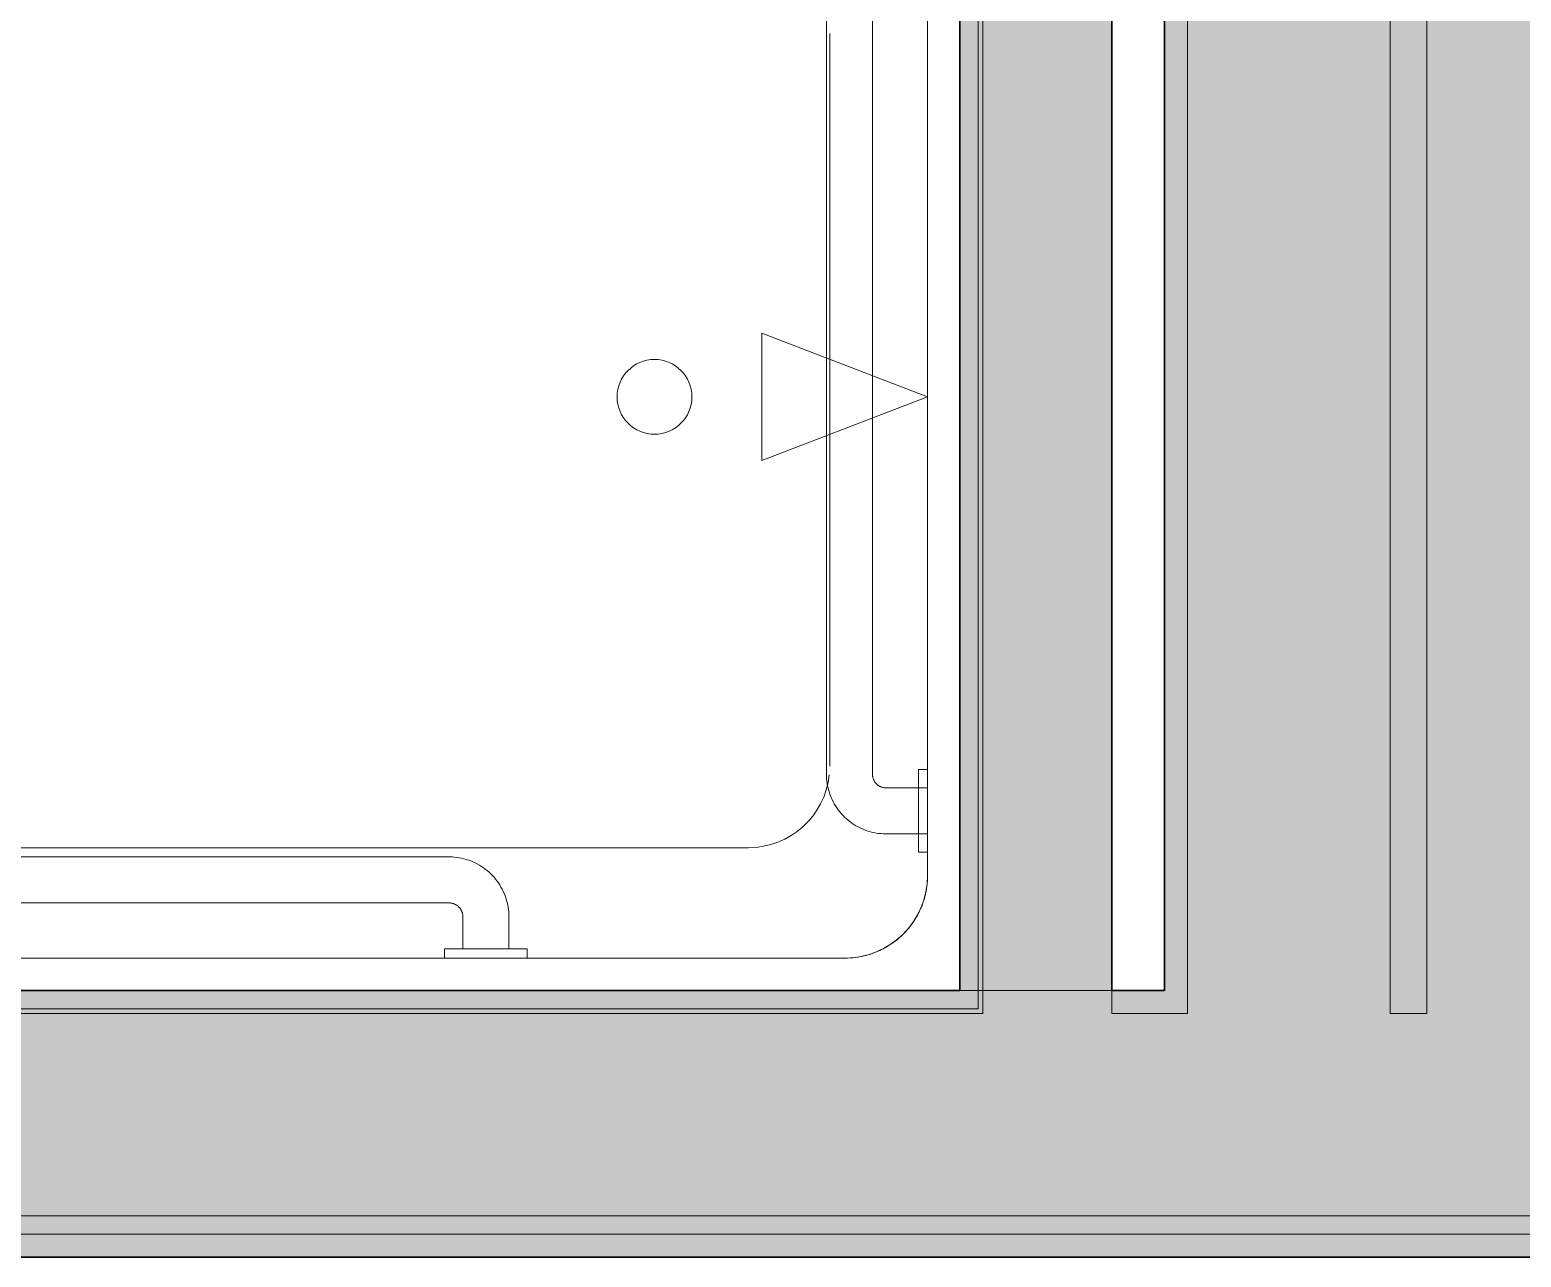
# Model space of a CAD drawing. Header units: inches. Extents: x 6 to 8416, y -388 to 6104.
# Drawn here: x 6522.59 to 6563.1, y 1568.94 to 1602.28 of the extents above; entities that cross this region are included whole.
import ezdxf

# ---------------------------------------------------------------- set-up
doc = ezdxf.new("R2010")
doc.units = ezdxf.units.IN
doc.header["$MEASUREMENT"] = 0
doc.linetypes.add('Dash 1_16_', pattern=[48, 24, -24])
for name, color, linetype, lineweight in [('A-GENM', 13, 'Continuous', 18), ('A-ROOM', 32, 'Continuous', 13), ('A-WALL', 113, 'Continuous', 25), ('A-WALL-PATT', 111, 'Continuous', 35), ('I-WALL', 2, 'Continuous', 25), ('P-SANR-FIXT', 6, 'Continuous', 18)]:
    doc.layers.add(name, color=color, linetype=linetype, lineweight=lineweight)

# ---------------------------------------------------------------- blocks, each defined once
blk = doc.blocks.new('z Nested-Shower Surround-Tub-Prefab - Variable-V581-LEVEL 3 - PLAN Copy 1 Copy 1')
at = {"layer": 'A-GENM'}
for p, q in [((60, 0), (0, 0)), ((0, 0), (0, -32)), ((0, -0.625), (0, 0)), ((0, -29.875), (0, -0.625)), ((56.25, -1.5), (3.75, -1.5)), ((3.75, -1.5), (56.25, -1.5)), ((56.25, -1.5), (3.75, -1.5)), ((1.5, -3.75), (1.5, -5.058)), ((1.5, -29.25), (1.5, -3.75)), ((1.5, -3.75), (1.5, -5.058)), ((53.877, -4.5), (6.371, -4.5)), ((1.5, -5.942), (1.5, -29.058)), ((1.5, -5.942), (1.5, -29.058)), ((4.159, -15.729), (4.159, -6.712)), ((4.159, -17.771), (4.159, -15.729)), ((4.159, -26.623), (4.159, -17.771))]:
    blk.add_line(p, q, dxfattribs=at)
at = {"layer": 'A-GENM', "lineweight": 9}
for p, q in [((60, 0), (0, 0)), ((0, 0), (0, -33)), ((0, -0.625), (0, 0)), ((0.125, -33), (0.125, -0.125)), ((0.125, -0.125), (59.875, -0.125)), ((0, -29.875), (0, -0.625)), ((0.125, -0.625), (0.125, -29.875))]:
    blk.add_line(p, q, dxfattribs=at)
at = {"layer": 'A-GENM'}
blk.add_circle((8.92, -16.75), 1.016, dxfattribs=at)
for centre, radius, start, end in [((3.75, -3.75), 2.25, 90, 180), ((3.75, -3.75), 2.25, 105, 110.0287), ((3.75, -3.75), 2.25, 105, 110.0287), ((3.75, -3.75), 2.25, 90, 105), ((3.75, -3.75), 2.25, 90, 105), ((3.75, -3.75), 2.25, 120, 135), ((3.75, -3.75), 2.25, 120, 135), ((3.75, -3.75), 2.25, 114.9713, 120), ((3.75, -3.75), 2.25, 114.9713, 120), ((3.75, -3.75), 2.25, 110.0287, 114.9713), ((3.75, -3.75), 2.25, 110.0287, 114.9713), ((3.75, -3.75), 2.25, 135, 150), ((3.75, -3.75), 2.25, 135, 150), ((3.75, -3.75), 2.25, 155.0287, 159.9713), ((3.75, -3.75), 2.25, 155.0287, 159.9713), ((3.75, -3.75), 2.25, 150, 155.0287), ((3.75, -3.75), 2.25, 150, 155.0287), ((3.75, -3.75), 2.25, 165, 180), ((3.75, -3.75), 2.25, 165, 180), ((3.75, -3.75), 2.25, 159.9713, 165), ((3.75, -3.75), 2.25, 159.9713, 165), ((6.371, -6.712), 2.212, 90, 173.9023)]:
    blk.add_arc(centre, radius, start, end, dxfattribs=at)
blk = doc.blocks.new('z Nested-Shower Grab Bars - Variable-V594-LEVEL 3 - PLAN Copy 1 Copy 1')
at = {"layer": 'A-GENM', "linetype": 'Dash 1_16_', "lineweight": 9}
for p, q in [((10.875, 0), (10.875, -0.25)), ((10.913, 0), (10.875, 0)), ((10.913, 0), (10.875, 0)), ((10.875, 0), (10.875, -0.25)), ((10.913, 0), (10.875, 0)), ((10.913, 0), (10.875, 0)), ((10.875, -0.25), (11.687, -0.25)), ((10.875, -0.25), (11.687, -0.25)), ((10.875, -0.25), (11.687, -0.25)), ((10.875, -0.25), (13.125, -0.25)), ((11.026, 0), (10.913, 0)), ((11.026, 0), (10.913, 0)), ((11.026, 0), (10.913, 0)), ((11.026, 0), (10.913, 0)), ((11.205, 0), (11.026, 0)), ((11.205, 0), (11.026, 0)), ((11.205, 0), (11.026, 0)), ((11.205, 0), (11.026, 0)), ((11.438, 0), (11.205, 0)), ((11.438, 0), (11.205, 0)), ((11.438, 0), (11.205, 0)), ((11.438, 0), (11.205, 0)), ((11.375, -0.25), (11.375, -1.125)), ((11.688, -0.25), (11.375, -0.25)), ((11.688, -0.25), (11.375, -0.25)), ((11.375, -0.25), (11.375, -1.125)), ((12.625, -0.25), (11.375, -0.25)), ((11.688, -0.25), (11.375, -0.25)), ((11.709, 0), (11.438, 0)), ((11.709, 0), (11.438, 0)), ((11.709, 0), (11.438, 0)), ((11.709, 0), (11.438, 0)), ((11.838, -0.25), (11.688, -0.25)), ((12.313, -0.25), (11.688, -0.25)), ((11.838, -0.25), (11.688, -0.25)), ((12, 0), (11.709, 0)), ((12, 0), (11.709, 0)), ((12, 0), (11.709, 0)), ((12, 0), (11.709, 0)), ((12, -0.25), (11.838, -0.25)), ((12, -0.25), (11.838, -0.25)), ((12.291, 0), (12, 0)), ((12.291, 0), (12, 0)), ((12.291, 0), (12, 0)), ((12.291, 0), (12, 0)), ((12.162, -0.25), (12, -0.25)), ((12.162, -0.25), (12, -0.25)), ((12.313, -0.25), (12.162, -0.25)), ((12.313, -0.25), (12.162, -0.25)), ((12.563, 0), (12.291, 0)), ((12.563, 0), (12.291, 0)), ((12.563, 0), (12.291, 0)), ((12.563, 0), (12.291, 0)), ((12.313, -0.25), (13.125, -0.25)), ((12.313, -0.25), (13.125, -0.25)), ((12.625, -0.25), (12.313, -0.25)), ((12.625, -0.25), (12.313, -0.25)), ((12.313, -0.25), (13.125, -0.25)), ((12.625, -0.25), (12.313, -0.25)), ((12.795, 0), (12.563, 0)), ((12.795, 0), (12.563, 0)), ((12.795, 0), (12.563, 0)), ((12.795, 0), (12.563, 0)), ((12.625, -1.125), (12.625, -0.25)), ((12.625, -1.125), (12.625, -0.25)), ((12.974, 0), (12.795, 0)), ((12.974, 0), (12.795, 0)), ((12.974, 0), (12.795, 0)), ((12.974, 0), (12.795, 0)), ((13.087, 0), (12.974, 0)), ((13.087, 0), (12.974, 0)), ((13.087, 0), (12.974, 0)), ((13.087, 0), (12.974, 0)), ((13.125, 0), (13.087, 0)), ((13.125, 0), (13.087, 0)), ((13.125, 0), (13.087, 0)), ((13.125, 0), (13.087, 0)), ((13.125, -0.25), (13.125, 0)), ((13.125, -0.25), (13.125, 0)), ((35, -1.5), (13, -1.5)), ((35, -1.5), (13, -1.5)), ((13, -2.75), (35, -2.75)), ((13, -2.75), (35, -2.75)), ((0.25, -2.875), (0, -2.875)), ((0, -2.875), (0, -2.913)), ((0, -2.875), (0, -2.913)), ((0, -2.913), (0, -3.026)), ((0, -2.913), (0, -3.026)), ((0, -3.026), (0, -3.205)), ((0, -3.026), (0, -3.205)), ((0, -3.205), (0, -3.438)), ((0, -3.205), (0, -3.438)), ((0.25, -3.438), (0.25, -2.875)), ((0.25, -5.125), (0.25, -2.875)), ((1.125, -3.375), (0, -3.375)), ((0, -3.375), (0, -3.396)), ((0, -3.375), (0, -3.396)), ((0, -3.396), (0, -3.459)), ((0, -3.396), (0, -3.459)), ((0, -3.438), (0, -3.709)), ((0, -3.459), (0, -3.558)), ((0, -3.459), (0, -3.558)), ((0, -3.558), (0, -3.688)), ((0, -3.558), (0, -3.838)), ((0, -3.688), (0, -3.838)), ((0, -3.709), (0, -4)), ((0, -3.709), (0, -4)), ((0, -3.838), (0, -4)), ((0, -3.838), (0, -3.842)), ((0, -3.842), (0, -4.442)), ((0, -4), (0, -4.291)), ((0, -4), (0, -4.162)), ((0.25, -4), (0.25, -3.709)), ((0, -4.162), (0, -4.313)), ((0, -4.291), (0, -4.563)), ((0, -4.313), (0, -4.442)), ((0, -4.442), (0, -4.541)), ((0, -4.442), (0, -4.541)), ((0, -4.541), (0, -4.604)), ((0, -4.541), (0, -4.604)), ((0, -4.563), (0, -4.795)), ((0, -4.563), (0, -4.795)), ((0, -4.604), (0, -4.625)), ((0, -4.604), (0, -4.625)), ((0, -4.625), (1.125, -4.625)), ((0, -4.795), (0, -4.974)), ((0, -4.795), (0, -4.974)), ((0.25, -5.125), (0.25, -4.563)), ((0, -4.974), (0, -5.087)), ((0, -4.974), (0, -5.087)), ((0, -5.087), (0, -5.125)), ((0, -5.087), (0, -5.125)), ((0, -5.125), (0.25, -5.125)), ((1.5, -5), (1.5, -14.674)), ((2.75, -14.194), (2.75, -5)), ((2.75, -16.306), (2.75, -14.194)), ((1.5, -14.674), (1.5, -15.826)), ((1.5, -15.826), (1.5, -27)), ((2.75, -27), (2.75, -16.306))]:
    blk.add_line(p, q, dxfattribs=at)
at = {"layer": 'A-GENM', "linetype": 'Dash 1_16_', "lineweight": 9, "flags": 128}
for points in [[(11.375, -1.125), (11.376, -1.19), (11.38, -1.255), (11.387, -1.32), (11.396, -1.384), (11.407, -1.448), (11.422, -1.511), (11.438, -1.574), (11.457, -1.636), (11.479, -1.697), (11.503, -1.758), (11.53, -1.817), (11.559, -1.875), (11.59, -1.932), (11.623, -1.988), (11.659, -2.043), (11.697, -2.095), (11.736, -2.147), (11.778, -2.197), (11.822, -2.244), (11.868, -2.291), (11.915, -2.335), (11.965, -2.377), (12.016, -2.418), (12.068, -2.456), (12.122, -2.492), (12.177, -2.526), (12.234, -2.558), (12.292, -2.588), (12.351, -2.615), (12.411, -2.64), (12.472, -2.662), (12.534, -2.682), (12.597, -2.699), (12.66, -2.714), (12.724, -2.726), (12.788, -2.736), (12.853, -2.743), (12.917, -2.748), (12.982, -2.75), (13, -2.75)], [(11.375, -1.125), (11.376, -1.19), (11.38, -1.255), (11.387, -1.32), (11.396, -1.384), (11.407, -1.448), (11.422, -1.511), (11.438, -1.574), (11.457, -1.636), (11.479, -1.697), (11.503, -1.758), (11.53, -1.817), (11.559, -1.875), (11.59, -1.932), (11.623, -1.988), (11.659, -2.043), (11.697, -2.095), (11.736, -2.147), (11.778, -2.197), (11.822, -2.244), (11.868, -2.291), (11.915, -2.335), (11.965, -2.377), (12.016, -2.418), (12.068, -2.456), (12.122, -2.492), (12.177, -2.526), (12.234, -2.558), (12.292, -2.588), (12.351, -2.615), (12.411, -2.64), (12.472, -2.662), (12.534, -2.682), (12.597, -2.699), (12.66, -2.714), (12.724, -2.726), (12.788, -2.736), (12.853, -2.743), (12.917, -2.748), (12.982, -2.75), (13, -2.75)], [(13, -1.5), (12.985, -1.5), (12.97, -1.499), (12.955, -1.497), (12.94, -1.495), (12.925, -1.493), (12.911, -1.489), (12.896, -1.485), (12.882, -1.481), (12.868, -1.476), (12.854, -1.47), (12.84, -1.464), (12.827, -1.458), (12.814, -1.45), (12.801, -1.443), (12.788, -1.435), (12.776, -1.426), (12.764, -1.417), (12.753, -1.407), (12.742, -1.397), (12.731, -1.386), (12.721, -1.375), (12.711, -1.364), (12.702, -1.352), (12.693, -1.34), (12.684, -1.328), (12.677, -1.315), (12.669, -1.302), (12.662, -1.288), (12.656, -1.275), (12.65, -1.261), (12.645, -1.247), (12.641, -1.233), (12.637, -1.218), (12.633, -1.203), (12.63, -1.189), (12.628, -1.174), (12.627, -1.159), (12.625, -1.144), (12.625, -1.129), (12.625, -1.125)], [(13, -1.5), (12.985, -1.5), (12.97, -1.499), (12.955, -1.497), (12.94, -1.495), (12.925, -1.493), (12.911, -1.489), (12.896, -1.485), (12.882, -1.481), (12.868, -1.476), (12.854, -1.47), (12.84, -1.464), (12.827, -1.458), (12.814, -1.45), (12.801, -1.443), (12.788, -1.435), (12.776, -1.426), (12.764, -1.417), (12.753, -1.407), (12.742, -1.397), (12.731, -1.386), (12.721, -1.375), (12.711, -1.364), (12.702, -1.352), (12.693, -1.34), (12.684, -1.328), (12.677, -1.315), (12.669, -1.302), (12.662, -1.288), (12.656, -1.275), (12.65, -1.261), (12.645, -1.247), (12.641, -1.233), (12.637, -1.218), (12.633, -1.203), (12.63, -1.189), (12.628, -1.174), (12.627, -1.159), (12.625, -1.144), (12.625, -1.129), (12.625, -1.125)], [(2.75, -5), (2.749, -4.935), (2.745, -4.87), (2.738, -4.805), (2.729, -4.741), (2.718, -4.677), (2.703, -4.614), (2.687, -4.551), (2.668, -4.489), (2.646, -4.428), (2.622, -4.367), (2.595, -4.308), (2.566, -4.25), (2.535, -4.193), (2.502, -4.137), (2.466, -4.082), (2.428, -4.03), (2.389, -3.978), (2.347, -3.928), (2.303, -3.881), (2.257, -3.834), (2.21, -3.79), (2.16, -3.748), (2.109, -3.707), (2.057, -3.669), (2.003, -3.633), (1.948, -3.599), (1.891, -3.567), (1.833, -3.537), (1.774, -3.51), (1.714, -3.485), (1.653, -3.463), (1.591, -3.443), (1.528, -3.426), (1.465, -3.411), (1.401, -3.399), (1.337, -3.389), (1.272, -3.382), (1.208, -3.377), (1.143, -3.375), (1.125, -3.375)], [(1.125, -4.625), (1.14, -4.625), (1.155, -4.626), (1.17, -4.628), (1.185, -4.63), (1.2, -4.632), (1.214, -4.636), (1.229, -4.64), (1.243, -4.644), (1.257, -4.649), (1.271, -4.655), (1.285, -4.661), (1.298, -4.667), (1.311, -4.675), (1.324, -4.682), (1.337, -4.69), (1.349, -4.699), (1.361, -4.708), (1.372, -4.718), (1.383, -4.728), (1.394, -4.739), (1.404, -4.75), (1.414, -4.761), (1.423, -4.773), (1.432, -4.785), (1.441, -4.797), (1.448, -4.81), (1.456, -4.823), (1.463, -4.837), (1.469, -4.85), (1.475, -4.864), (1.48, -4.878), (1.484, -4.892), (1.488, -4.907), (1.492, -4.922), (1.495, -4.936), (1.497, -4.951), (1.498, -4.966), (1.5, -4.981), (1.5, -4.996), (1.5, -5)]]:
    blk.add_lwpolyline(points, dxfattribs=at)
blk = doc.blocks.new('z Nested-Shower Fixtures - Variable-2223649-LEVEL 3 - PLAN Copy 1 Copy 1')
at = {"layer": 'P-SANR-FIXT'}
for p, q in [((4.5, 1.727), (0, 0)), ((4.5, -1.727), (4.5, 1.727)), ((0, 0), (4.5, -1.727))]:
    blk.add_line(p, q, dxfattribs=at)

msp = doc.modelspace()

# ---------------------------------------------------------------- hatches: boundary and pattern name
at = {"layer": 'A-WALL-PATT'}
msp.add_hatch(color=10, dxfattribs=at).paths.add_polyline_path([(6553.41533733, 1576.18577679), (6554.04033733, 1576.18577679), (6554.04033733, 1698.68577679), (6553.41533733, 1698.68577679), (6553.41533733, 1590.74356081)])
at = {"layer": 'A-WALL-PATT', "lineweight": 25, "transparency": 33554560}
msp.add_hatch(color=10, dxfattribs=at).paths.add_polyline_path([(6547.85283733, 1576.18577679), (6548.47783733, 1576.18577679), (6548.47783733, 1608.93577679), (6547.85283733, 1608.93577679), (6547.85283733, 1580.90268581)])
at = {"layer": 'A-WALL-PATT'}
h = msp.add_hatch(color=10, dxfattribs=at)
h.paths.add_polyline_path([(7615.29803685, 1575.56077679), (7653.66533733, 1575.56077679), (7653.66533733, 1576.18577679), (7160.10283733, 1576.18577679), (7160.10283733, 1575.56077679), (7598.42678685, 1575.56077679)])
h.paths.add_polyline_path([(7657.16533733, 1575.56077679), (7659.79033733, 1575.56077679), (7659.79033733, 1576.18577679), (7657.16533733, 1576.18577679)])
h.paths.add_polyline_path([(7124.10283733, 1575.56077679), (7124.10283733, 1576.18577679), (6928.04033733, 1576.18577679), (6928.04033733, 1575.56077679), (7109.16053685, 1575.56077679)])
h.paths.add_polyline_path([(6916.04033733, 1575.56077679), (6916.04033733, 1576.18577679), (6716.60283733, 1576.18577679), (6716.60283733, 1575.56077679), (6906.70553685, 1575.56077679)])
h.paths.add_polyline_path([(6670.50803685, 1575.56077679), (6680.60283733, 1575.56077679), (6680.60283733, 1576.18577679), (6566.04033733, 1576.18577679), (6566.04033733, 1575.56077679), (6636.76553685, 1575.56077679)])
h.paths.add_polyline_path([(6554.04033733, 1575.56077679), (6554.04033733, 1576.18577679), (6551.97783733, 1576.18577679), (6551.97783733, 1575.56077679), (6552.40928685, 1575.56077679)])
h.paths.add_polyline_path([(6548.47783733, 1575.56077679), (6548.47783733, 1576.18577679), (6054.91533733, 1576.18577679), (6054.91533733, 1575.56077679), (6535.53803685, 1575.56077679)])
h.paths.add_polyline_path([(6018.91533733, 1575.56077679), (6018.91533733, 1576.18577679), (5823.29033733, 1576.18577679), (5823.29033733, 1575.56077679), (5894.43053685, 1575.56077679)])
h.paths.add_polyline_path([(5810.07428685, 1575.56077679), (5810.79033733, 1575.56077679), (5810.79033733, 1576.18577679), (5537.91533733, 1576.18577679), (5537.91533733, 1575.56077679), (5793.20303685, 1575.56077679)])
h.paths.add_polyline_path([(5448.79033733, 1575.56077679), (5501.91533733, 1575.56077679), (5501.91533733, 1576.18577679), (5448.16533733, 1576.18577679), (5448.16533733, 1575.56077679)])
at = {"layer": 'A-WALL-PATT', "lineweight": 25}
h = msp.add_hatch(color=10, dxfattribs=at)
h.paths.add_polyline_path([(7649.04053685, 1568.93577679), (7649.79033733, 1568.93577679), (7649.79033733, 1569.56077679), (7160.10283733, 1569.56077679), (7160.10283733, 1568.93577679), (7615.29803685, 1568.93577679)])
h.paths.add_polyline_path([(7666.41533733, 1568.93577679), (7666.41533733, 1569.56077679), (7656.41533733, 1569.56077679), (7656.41533733, 1568.93577679), (7665.91178685, 1568.93577679)])
h.paths.add_polyline_path([(7124.10283733, 1568.93577679), (7124.10283733, 1569.56077679), (6716.60283733, 1569.56077679), (6716.60283733, 1568.93577679), (7109.16053685, 1568.93577679)])
h.paths.add_polyline_path([(6670.50803685, 1568.93577679), (6680.60283733, 1568.93577679), (6680.60283733, 1569.56077679), (6054.91533733, 1569.56077679), (6054.91533733, 1568.93577679), (6636.76553685, 1568.93577679)])
h.paths.add_polyline_path([(6018.91533733, 1568.93577679), (6018.91533733, 1569.56077679), (5537.91533733, 1569.56077679), (5537.91533733, 1568.93577679), (5894.43053685, 1568.93577679)])
h.paths.add_polyline_path([(5501.91533733, 1568.93577679), (5501.91533733, 1569.56077679), (5454.79033733, 1569.56077679), (5454.79033733, 1568.93577679), (5489.52053685, 1568.93577679)])
at = {"layer": 'I-WALL'}
for points in [[(6554.04033733, 1575.56077679), (6559.54033733, 1575.56077679), (6559.54033733, 1698.68577679), (6554.04033733, 1698.68577679), (6554.04033733, 1576.18577679)], [(6559.54033733, 1575.56077679), (6560.54033733, 1575.56077679), (6560.54033733, 1698.68577679), (6559.54033733, 1698.68577679), (6559.54033733, 1576.18577679)], [(6566.04033733, 1575.56077679), (6566.04033733, 1698.68577679), (6560.54033733, 1698.68577679), (6560.54033733, 1575.56077679)]]:
    msp.add_hatch(color=10, dxfattribs=at).paths.add_polyline_path(points)
at = {"layer": 'I-WALL', "transparency": 33554560}
msp.add_hatch(color=10, dxfattribs=at).paths.add_polyline_path([(6548.47783733, 1575.56077679), (6551.97783733, 1575.56077679), (6551.97783733, 1605.43577679), (6548.47783733, 1605.43577679), (6548.47783733, 1576.18577679)])
at = {"layer": 'I-WALL'}
h = msp.add_hatch(color=10, dxfattribs=at)
h.paths.add_polyline_path([(7655.79033733, 1570.06077679), (7665.29033733, 1570.06077679), (7665.29033733, 1575.56077679), (7160.10283733, 1575.56077679), (7160.10283733, 1570.06077679), (7650.29033733, 1570.06077679)])
h.paths.add_polyline_path([(7124.10283733, 1570.06077679), (7124.10283733, 1575.56077679), (6716.60283733, 1575.56077679), (6716.60283733, 1570.06077679), (7109.16053685, 1570.06077679)])
h.paths.add_polyline_path([(6670.50803685, 1570.06077679), (6680.60283733, 1570.06077679), (6680.60283733, 1575.56077679), (6054.91533733, 1575.56077679), (6054.91533733, 1570.06077679), (6636.76553685, 1570.06077679)])
h.paths.add_polyline_path([(6018.91533733, 1570.06077679), (6018.91533733, 1575.56077679), (5537.91533733, 1575.56077679), (5537.91533733, 1570.06077679), (5894.43053685, 1570.06077679)])
h.paths.add_polyline_path([(5489.52053685, 1570.06077679), (5501.91533733, 1570.06077679), (5501.91533733, 1575.56077679), (5448.79033733, 1575.56077679), (5448.79033733, 1570.06077679), (5455.77803685, 1570.06077679)])
h = msp.add_hatch(color=10, dxfattribs=at)
h.paths.add_polyline_path([(7665.79033733, 1569.56077679), (7665.79033733, 1570.06077679), (7655.79033733, 1570.06077679), (7655.79033733, 1569.56077679), (7656.41533733, 1569.56077679)])
h.paths.add_polyline_path([(7649.04053685, 1569.56077679), (7650.29033733, 1569.56077679), (7650.29033733, 1570.06077679), (7160.10283733, 1570.06077679), (7160.10283733, 1569.56077679), (7615.29803685, 1569.56077679)])
h.paths.add_polyline_path([(7124.10283733, 1569.56077679), (7124.10283733, 1570.06077679), (6716.60283733, 1570.06077679), (6716.60283733, 1569.56077679), (7109.16053685, 1569.56077679)])
h.paths.add_polyline_path([(6680.60283733, 1569.56077679), (6680.60283733, 1570.06077679), (6054.91533733, 1570.06077679), (6054.91533733, 1569.56077679), (6670.50803685, 1569.56077679)])
h.paths.add_polyline_path([(6018.91533733, 1569.56077679), (6018.91533733, 1570.06077679), (5537.91533733, 1570.06077679), (5537.91533733, 1569.56077679), (5894.43053685, 1569.56077679)])
h.paths.add_polyline_path([(5455.77803685, 1569.56077679), (5501.91533733, 1569.56077679), (5501.91533733, 1570.06077679), (5454.29033733, 1570.06077679), (5454.29033733, 1569.56077679), (5454.79033733, 1569.56077679)])

# ---------------------------------------------------------------- linework, layer by layer
at = {"layer": 'A-ROOM', "lineweight": 9, "flags": 128}
msp.add_lwpolyline([(5823.91533733, 1576.18577679), (6553.41533733, 1576.18577679), (6553.41533733, 1698.68577679), (6554.91533733, 1698.68577679), (6554.91533733, 1861.31077679), (5855.19658733, 1861.31077679), (5821.91533733, 1861.31077679), (5821.91533733, 1734.18577679), (5823.91533733, 1734.18577679)], close=True, dxfattribs=at)
msp.add_lwpolyline([(7649.16533733, 1568.93577679), (6922.04033733, 1568.93577679), (6676.66564332, 1568.93577679), (6671.79003134, 1568.93577679), (6560.04033733, 1568.93577679), (5817.04033733, 1568.93577679), (5455.41533733, 1568.93577679)], dxfattribs=at)
at = {"layer": 'A-WALL', "lineweight": 9}
for p, q in [((6559.54033733, 1861.31077679), (6559.54033733, 1575.56077679)), ((6560.54033733, 1861.31077679), (6560.54033733, 1575.56077679)), ((6554.04033733, 1698.68577679), (6554.04033733, 1575.56077679)), ((6548.47783733, 1575.56077679), (6548.47783733, 1608.93577679)), ((6551.97783733, 1576.18577679), (6551.97783733, 1575.56077679)), ((6548.47783733, 1575.56077679), (6054.91533733, 1575.56077679)), ((6554.04033733, 1575.56077679), (6551.97783733, 1575.56077679)), ((6560.54033733, 1575.56077679), (6559.54033733, 1575.56077679)), ((6680.60283733, 1570.06077679), (6054.91533733, 1570.06077679)), ((6680.60283733, 1569.56077679), (6054.91533733, 1569.56077679))]:
    msp.add_line(p, q, dxfattribs=at)
at = {"layer": 'I-WALL', "lineweight": 35}
for p, q in [((6553.41533733, 1698.68577679), (6553.41533733, 1576.18577679)), ((6547.85283733, 1609.56077679), (6547.85283733, 1576.18577679)), ((6551.97783733, 1576.18577679), (6551.97783733, 1605.43577679)), ((6547.85283733, 1576.18577679), (6054.91533733, 1576.18577679)), ((6553.41533733, 1576.18577679), (6551.97783733, 1576.18577679)), ((6054.91533733, 1568.93577679), (6680.60283733, 1568.93577679))]:
    msp.add_line(p, q, dxfattribs=at)

# ---------------------------------------------------------------- block references
at = {"layer": 'A-GENM', "lineweight": 9, "rotation": 180}
msp.add_blockref('z Nested-Shower Surround-Tub-Prefab - Variable-V581-LEVEL 3 - PLAN Copy 1 Copy 1', (6548.47783733, 1575.56077679), dxfattribs=at)
at = {"layer": 'A-GENM', "linetype": 'Dash 1_16_', "lineweight": 9, "rotation": 180}
msp.add_blockref('z Nested-Shower Grab Bars - Variable-V594-LEVEL 3 - PLAN Copy 1 Copy 1', (6546.97783733, 1577.06077679), dxfattribs=at)
at = {"layer": 'P-SANR-FIXT', "rotation": 180}
msp.add_blockref('z Nested-Shower Fixtures - Variable-2223649-LEVEL 3 - PLAN Copy 1 Copy 1', (6546.97783733, 1592.31077679), dxfattribs=at)

doc.saveas('drawing.dxf')
